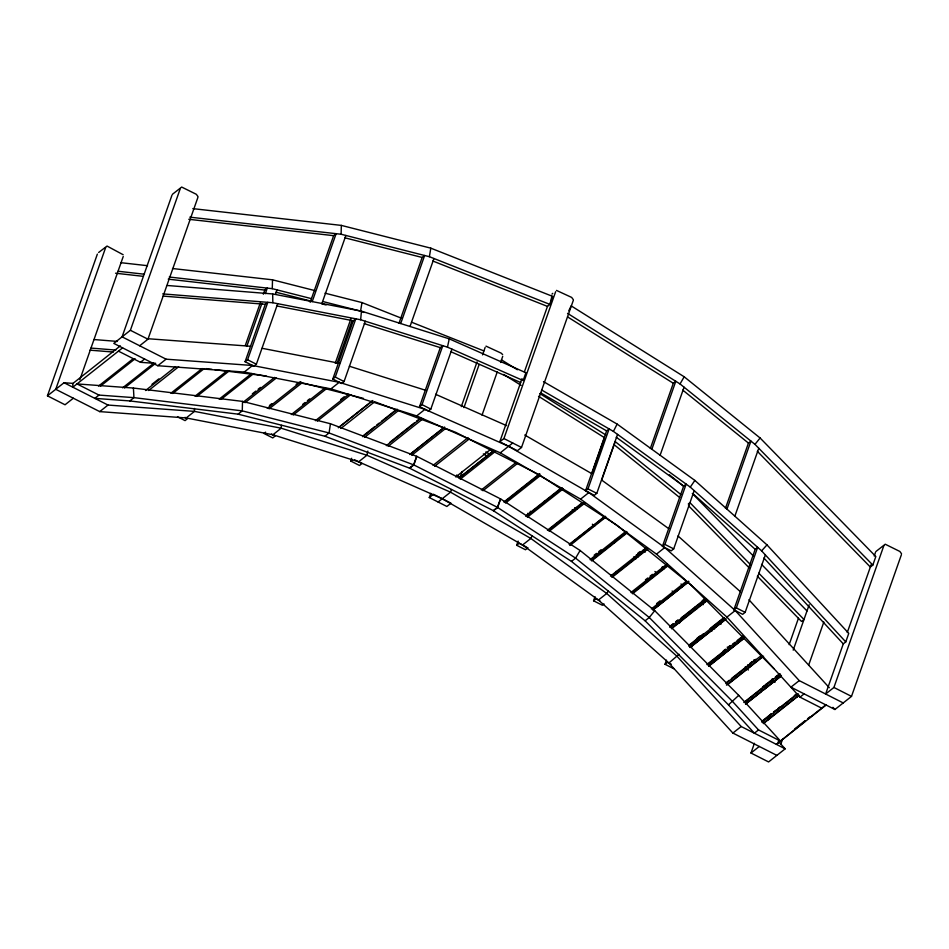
<?xml version="1.0" encoding="UTF-8"?>
<svg xmlns="http://www.w3.org/2000/svg" width="949" height="949" viewBox="0 0 949 949"><rect width="100%" height="100%" fill="white"/><g stroke="black" fill="none" stroke-linecap="round" stroke-linejoin="round"><path stroke-width="1.42" d="M311.414 298.627L272.28 288.674L272.505 279.813L172.516 268.52M341.332 225.399L430.799 248.152L551.915 296.1L552.745 296.515L549.957 304.427L429.399 256.704L341.118 234.249L341.332 225.399L192.825 208.626M242.529 401.391L242.256 410.881L238.104 414.155L129.799 400.929L94.829 398.366L98.969 395.081L133.951 397.643L242.256 410.881L329.054 432.958L413.835 464.927L416.848 456.386L330.466 423.752L242.529 401.391L133.406 388.046L76.976 383.918L98.969 395.081M281.45 425.318L281.189 428.201L272.897 434.761L186.194 417.951L99.728 411.617L55.742 389.292L105.647 247.57M361.45 311.153L449.257 338.864L525.9 372.732L523.148 380.561L447.454 347.156L360.644 319.754L361.45 311.153L272.671 293.941L167.214 285.483M330.466 423.752L329.054 432.958L324.902 436.232L238.104 414.155M363.989 312.47L360.573 311.13L361.972 302.577L325.044 293.182M429.399 256.704L430.799 248.152M367.832 451.095L366.919 455.247L358.627 461.807L272.897 434.761M447.454 347.156L449.257 338.864M551.915 296.1L549.957 304.427L547.466 306.397L524.394 371.901M73.334 398.212L65.042 404.772L47.45 395.84L97.356 254.118M79.835 379.754L123.24 256.503M171.994 195.114L122.089 336.836L166.075 359.173L252.529 365.495L339.232 382.305L424.974 409.363L508.569 446.279L588.866 492.567L664.763 547.573L735.214 610.539L799.236 680.611L843.21 702.936M821.976 708.31L799.983 697.147L726.922 617.099L656.471 554.133L580.574 499.127L500.277 452.839L416.682 415.911L330.94 388.865L244.237 372.055L157.783 365.721L113.797 343.396L130.381 330.288L180.286 188.566M139.669 345.768L147.961 339.208L197.878 197.487M245.281 345.519L260.417 302.553M263.348 294.226L264.807 290.074L267.298 288.105L265.34 293.656M246.764 346.409L261.924 303.372M245.091 361.723L265.317 304.297L267.808 302.34L247.582 359.754L245.091 361.723L253.893 366.184L256.372 364.226L277.701 303.68M275.578 294.048L277.037 289.884M310.181 302.28L333.645 235.66L336.124 233.691L312.209 301.604M321.913 303.49L345.875 235.459M335.234 363.253L350.881 318.828M336.954 363.467L351.949 320.904M332.791 379.031L353.301 320.786L355.792 318.817L335.27 377.061L332.791 379.031L341.581 383.503L344.072 381.534L365.306 321.225M398.948 323.372L422.163 257.464L424.642 255.495L400.692 323.538M354.463 459.696L361.996 463.515L359.505 465.484L350.715 461.024L351.676 458.272M410.015 326.48L433.954 258.508M419.541 406.599L440.312 347.642L442.792 345.673L422.032 404.63L419.541 406.599L428.343 411.071L430.822 409.102L451.949 349.125M500.657 498.937L497.644 507.466L493.504 510.752L409.482 468.094L413.634 464.82L416.635 456.279L499.34 498.272M429.292 497.549L433.432 494.263L451.024 503.195L446.872 506.469L429.292 497.549L430.763 493.35M461.297 406.647L477.062 361.889M463.942 407.631L479.162 364.416M482.519 354.89L485.141 347.429M451.451 489.542L450.526 492.175L438.082 502.009M459.779 478.332L462.199 471.451M482.021 415.164L497.24 371.961M500.574 362.494L502.733 356.349M573.22 300.619L521.511 447.465L517.371 450.751L499.779 441.819L522.033 378.615M499.779 441.819L503.919 438.545L555.639 291.699M497.442 507.371L500.443 498.83L580.112 550.491L654.739 610.658L738.737 695.368L780.517 741.086L758.524 729.923L732.628 701.584L649.27 617.514L575.604 558.131L497.442 507.371L493.29 510.645L571.464 561.405L645.118 620.788L728.476 704.858L754.372 733.197L758.524 729.923M527.964 547.775L525.473 549.744L516.671 545.272L518.154 541.096M527.976 513.195L526.992 515.983L561.654 488.64M528.984 515.414L530.455 511.226M543.409 503.895L544.37 501.155M585.509 490.858L606.625 430.893L609.116 428.924L588 488.889L585.509 490.858L594.299 495.319L596.791 493.361L617.55 434.393M582.757 504.429L583.03 503.67M604.038 603.955L602.39 605.26L593.588 600.8L595.035 596.684M613.861 543.243L614.822 540.503L617.313 538.534M650.35 448.45L673.304 383.254L675.795 381.284L651.856 449.257M615.13 574.169L616.103 571.393M660.113 455.247L684.075 387.204M662.426 546.387L683.66 486.078L686.151 484.109L664.905 544.418L662.426 546.387L671.216 550.847L673.707 548.878L694.217 490.633M673.814 668.737L665.024 664.276L666.483 660.148M679.567 622.995L681.501 617.491M682.533 619.65L683.505 616.897M725.463 508.32L748.441 443.064L750.932 441.107L726.97 509.127M734.858 516.173L758.773 448.26M733.85 609.851L755.179 549.317L757.658 547.348L736.341 607.894L733.85 609.851L742.652 614.323L745.143 612.354L765.357 554.928M778.216 741.228L785.167 748.832L768.583 761.94L750.991 753.02L754.419 743.292M776.923 679.377L778.394 675.214M789.153 644.644L798.453 618.238M768.702 719.733L770.635 714.229M793.198 650.148L809.189 604.738M780.79 744.277L782.747 738.713M797.421 697.029L798.406 694.253M808.678 665.083L823.839 622.01M543.492 381.652L617.123 424.084L694.858 480.419L766.982 544.892L848.774 633.374L845.773 641.904L843.281 643.873L825.63 694.016L833.922 687.456L883.827 545.734M847.267 632.544L871.206 564.596M874.219 556.019L875.536 552.294M757.314 451.273L870.34 567.039L872.831 565.07L875.832 556.529L760.102 437.999L684.182 376.789L571.156 305.863L568.748 310.857M799.236 680.611L790.932 687.171L834.918 709.496L851.502 696.388L901.42 554.667M532.057 536.007L530.823 538.463L522.531 545.011L442.234 498.735L358.627 461.807M845.773 641.904L761.608 550.871L690.279 487.11L613.422 431.404L617.123 424.084M872.831 565.07L754.965 444.357L680.042 383.954L684.182 376.789M580.112 550.491L575.604 558.131L571.464 561.405M608.38 591.037L606.719 593.469L598.428 600.017L522.531 545.011M690.279 487.11L694.858 480.419M654.739 610.658L649.27 617.514L645.118 620.788M754.965 444.357L760.102 437.999M761.608 550.871L766.982 544.892M679.116 654.276L668.867 662.995L598.428 600.017M122.587 347.856L72.836 387.204L72.895 383.384L64.034 382.732L47.45 395.84M738.737 695.368L728.476 704.858M805.238 721.157L776.365 744.372L826.128 705.024M172.481 194.248L181.686 187.06L196.324 194.296L198.009 196.585M551.974 294.107L552.781 293.336M876.022 551.428L885.227 544.228L899.866 551.464L901.55 553.765M98.649 252.481L107.047 246.064L123.145 254.723M72.563 383.74L120.345 345.875M98.53 386.077L133.251 358.639M100.38 386.219L135.102 358.769M118.447 351.142L140.44 362.304L144.58 359.03M122.611 387.844L153.857 363.147M124.473 387.975L155.707 363.277M99.728 411.617L108.02 405.057L194.486 411.392L281.189 428.201L366.919 455.247L450.526 492.175L530.823 538.463L606.719 593.469L677.159 656.435L741.181 726.507L785.167 748.832M157.783 365.721L166.075 359.173M129.799 400.929L133.951 397.643L133.406 388.046M151.959 384.333L158.898 378.841M145.541 390.525L175.624 366.741M148.602 390.514L178.685 366.729M170.891 393.23L202.137 368.532M172.754 393.479L203.988 368.77M195.043 396.184L227.44 370.573M196.894 396.433L229.302 370.822M186.194 417.951L194.486 411.392L194.415 408.45M244.237 372.055L252.529 365.495M219.195 399.149L251.592 373.526M221.046 399.387L253.454 373.776M252.339 393.835L255.815 391.095M258.128 389.256L260.441 387.429M243.335 402.103L274.581 377.405M245.079 402.684L276.325 377.987M269.457 405.484L271.77 403.657M296.064 384.44L298.377 382.613M267.274 408.367L300.833 381.842M269.125 408.853L301.533 383.23M265.613 432.139L263.952 433.456L272.754 437.916L275.234 435.947L271.473 434.037M302.755 404.333L305.08 402.495M307.393 400.668L309.706 398.841M291.331 414.535L324.89 388.011M293.182 415.01L326.741 388.485M330.94 388.865L339.232 382.305M340.703 399.517L344.167 396.765M315.388 420.692L348.935 394.167M317.239 421.178L350.786 394.642M338.283 427.774L371.83 401.249M339.267 427.062L372.827 400.537M340.881 428.474L374.44 401.949M362.898 435.994L374.464 426.848M376.777 425.01L379.09 423.183M381.415 421.356L396.457 409.458M362.684 436.718L397.406 409.268M364.511 437.406L398.058 410.87M350.715 461.024L352.376 459.707M416.682 415.911L424.974 409.363M389.992 442.175L414.286 422.957M416.599 421.131L418.912 419.304M386.314 445.639L421.024 418.201M388.129 446.327L422.839 418.877M410.431 453.966L443.99 427.441M409.932 454.559L444.654 427.121M411.747 455.247L445.306 428.723M413.835 464.927L409.695 468.201L324.902 436.232M433.041 465.413L468.106 437.596M434.63 466.291L469.34 438.853M455.757 476.956L490.467 449.518M458.996 477.988L492.555 451.463M459.47 477.822L493.029 451.297M460.218 479.221L494.939 451.783M500.277 452.839L512.721 443.005M481.309 489.992L516.019 462.543M482.934 490.74L517.656 463.302M503.848 502.009L539.72 473.646M504.654 502.057L539.364 474.607M505.141 501.962L539.862 474.512M505.52 503.089L540.23 475.651M525.627 516.137L560.349 488.688M526.446 516.185L562.306 487.833M527.312 517.217L563.184 488.865M516.671 545.272L519.162 543.303L526.707 547.134M580.574 499.127L588.866 492.567M547.419 530.266L582.14 502.816M548.225 530.313L582.947 502.875M548.724 530.218L557.988 522.899M560.301 521.072L583.445 502.768M549.103 531.357L584.975 502.994M569.21 544.394L603.932 516.956M569.507 544.643L605.367 516.28M570.017 544.607L576.956 539.115M579.27 537.288L594.311 525.39M596.624 523.563L603.576 518.071M570.029 545.426L605.901 517.075M594.157 555.224L596.47 553.397M598.783 551.571L601.097 549.744M590.053 559.673L625.925 531.321M591.097 560.147L626.969 531.796M591.607 560.112L626.328 532.662M591.63 560.942L627.503 532.579M688.286 503.99L689.947 502.673L750.564 564.762M637.728 553.362L640.041 551.523M610.492 576.102L646.364 547.739M611.536 576.577L646.245 549.127M612.046 576.541L628.25 563.73M630.563 561.903L646.755 549.091M612.058 577.36L647.93 549.008M593.588 600.8L596.079 598.831L599.851 600.741M656.471 554.133L664.763 547.573M645.439 579.839L647.752 578.012M650.065 576.185L652.39 574.359M630.931 592.52L666.803 564.169M631.975 592.995L666.684 565.557M632.485 592.959L667.194 565.521M632.497 593.789L667.218 566.339M656.625 603.588L660.089 600.847M651.37 608.95L686.08 581.5M652.746 609.566L688.618 581.215M653.28 609.602L677.574 590.385M679.887 588.558L687.989 582.152M652.924 610.041L688.796 581.678M671.014 625.427L673.327 623.588M675.641 621.761L677.954 619.934M702.248 600.717L704.573 598.89M669.899 626.886L673.375 624.134M675.688 622.307L678.001 620.48M681.477 617.728L704.621 599.436M670.077 627.348L705.949 598.985M671.346 628.309L706.056 600.871M671.512 628.784L707.385 600.42M696.542 638.677L700.018 635.925M689.65 644.703L703.541 633.73M710.481 628.238L723.209 618.179M665.024 664.276L667.515 662.307L671.287 664.217M688.666 646.091L724.538 617.728M726.922 617.099L735.214 610.539M689.935 647.052L725.807 618.689M690.457 647.088L725.166 619.638M690.113 647.526L725.985 619.163M723.233 651.014L725.546 649.187M727.859 647.348L730.172 645.522M707.088 664.359L725.594 649.721M727.907 647.894L730.232 646.067M732.545 644.241L734.858 642.402M737.171 640.575L742.96 636.008M707.254 664.834L743.126 636.471M708.523 665.795L744.396 637.431M709.045 665.83L724.087 653.932M726.4 652.105L743.767 638.38M708.701 666.257L744.574 637.906M749.924 663.351L752.237 661.524M726.827 682.189L729.14 680.362M731.465 678.535L755.76 659.318M725.855 683.577L761.715 655.213M726.507 685.154L762.379 656.791M727.717 684.573L763.589 656.222M762.616 687.064L773.032 678.832M775.345 677.005L777.658 675.178M744.123 702.248L773.044 679.377M775.369 677.55L779.995 673.885M744.182 702.592L780.054 674.229M745.487 703.755L781.359 675.391M745.546 704.099L781.418 675.735M746.021 703.802L761.062 691.916M763.376 690.089L780.73 676.364M668.867 662.995L732.889 733.055L741.181 726.507M763.091 720.303L771.181 713.897M773.494 712.07L775.819 710.243M778.133 708.417L780.446 706.59M794.325 695.605L796.638 693.778M761.952 721.762L771.205 714.443M773.518 712.616L796.662 694.324M762.011 722.106L797.884 693.743M763.328 723.268L798.038 695.819M763.376 723.613L799.248 695.249M799.983 697.147L804.135 693.861M750.991 753.02L759.283 746.46M794.799 728.844L805.215 720.611M807.528 718.784L809.841 716.946M807.552 719.318L826.069 704.68M556.482 290.406L571.678 297.428L573.362 299.73M485.995 346.136L501.191 353.158L502.638 354.582M147.202 338.674L250.631 346.255M140.44 362.304L155.007 363.372M162.73 293.893L272.849 302.743L360.644 319.754M163.169 296.1L265.317 304.297M93.998 339.54L117.427 341.426M90.985 348.081L115.79 350.074M89.953 350.169L113.311 352.043M189.8 217.155L341.118 234.249M188.78 219.29L333.645 235.66M121.057 262.707L147.522 265.696M118.044 271.248L144.378 274.225M169.254 277.025L272.28 288.674M115.553 273.217L143.358 276.349M168.234 279.16L264.807 290.074M206.147 368.615L211.995 369.339M214.925 369.695L266.147 375.958M276.657 305.922L353.301 320.786M262.138 348.307L339.552 363.313M344.819 237.796L422.163 257.464M272.505 279.813L315.104 290.655M322.874 301.533L360.573 311.13M275.981 292.209L311.794 301.319M321.818 303.87L326.112 304.961M299.362 382.079L363.396 398.366M364.226 323.645L440.312 347.642M349.362 366.231L426.101 390.442M374.618 401.724L453.93 431.629M432.827 261.011L547.466 306.397M361.972 302.577L401.878 318.366M411.522 322.186L483.907 350.928M450.799 351.688L520.657 382.53M435.591 394.286L506.564 425.627M501.499 359.861L517.395 369.742M503.919 438.545L521.511 447.465M422.032 404.63L430.822 409.102M588 488.889L596.791 493.361M455.093 432.032L539.103 474.69M335.27 377.061L344.072 381.534M664.905 544.418L673.707 548.878M664.288 568.19L662.082 567.075L664.051 568.831M247.582 359.754L256.372 364.226M736.341 607.894L745.143 612.354M413.634 464.82L497.644 507.466M130.381 330.288L147.961 339.208M833.922 687.456L851.502 696.388M185.031 417.358L187.546 418.639L185.055 420.609L177.522 416.777M64.034 382.732L108.02 405.057M732.889 733.055L776.875 755.392M541.998 390.217L613.422 431.404M540.776 392.922L606.625 430.893M524.726 435.022L591.856 473.705L604.477 437.667L538.534 396.291M485.829 451.938L489.625 454.132M483.338 453.907L487.145 456.101M456.54 475.069L460.348 477.264M567.538 313.36L680.042 383.954M567.549 316.883L673.304 383.254M539.767 393.538L605.723 434.927M503.694 374.428L521.108 385.353M538.902 474.583L617.075 525.355L690.73 584.738L774.087 668.796M616.245 437.228L683.66 486.078M668.748 528.688L601.702 480.099L615.249 441.617L680.943 494.583M574.738 507.668L577.099 509.388M572.247 509.637L574.62 511.357M592.354 524.216L594.726 525.924M610.693 574.572L613.09 576.316M682.746 390.098L748.441 443.064M669.413 474.797L683.221 485.924M613.908 444.523L679.614 497.49M692.817 493.575L755.179 549.317M678.013 535.96L740.386 591.713M643.149 550.147L645.296 552.057M681.014 583.991L683.161 585.913M636.328 554.821L638.511 556.778M654.917 571.452L657.111 573.41M633.837 556.79L636.02 558.747M672.129 591.013L674.312 592.971M692.307 493.468L753.269 555.912M761.537 564.382L807.006 610.954M758.785 573.184L803.993 619.483L801.514 621.453L757.326 576.197M688.488 505.698L749.105 567.787M763.874 557.988L843.281 643.873M701.133 602.544L703.138 604.703M719.093 621.963L721.086 624.122M754.004 659.733L756.009 661.892M771.964 679.152L774.953 682.39M694.656 607.313L696.53 609.353M712.616 626.743L714.621 628.914M747.788 664.798L749.805 666.969M765.879 684.371L767.895 686.542M710.125 628.712L712.13 630.883M727.207 647.194L729.223 649.365M745.297 666.767L748.322 670.03M763.399 686.329L765.404 688.511M748.927 599.756L829.319 687.728M832.937 707.325L834.918 709.496M689.887 644.561L691.88 646.732M272.671 293.941L272.849 302.743"/></g></svg>
